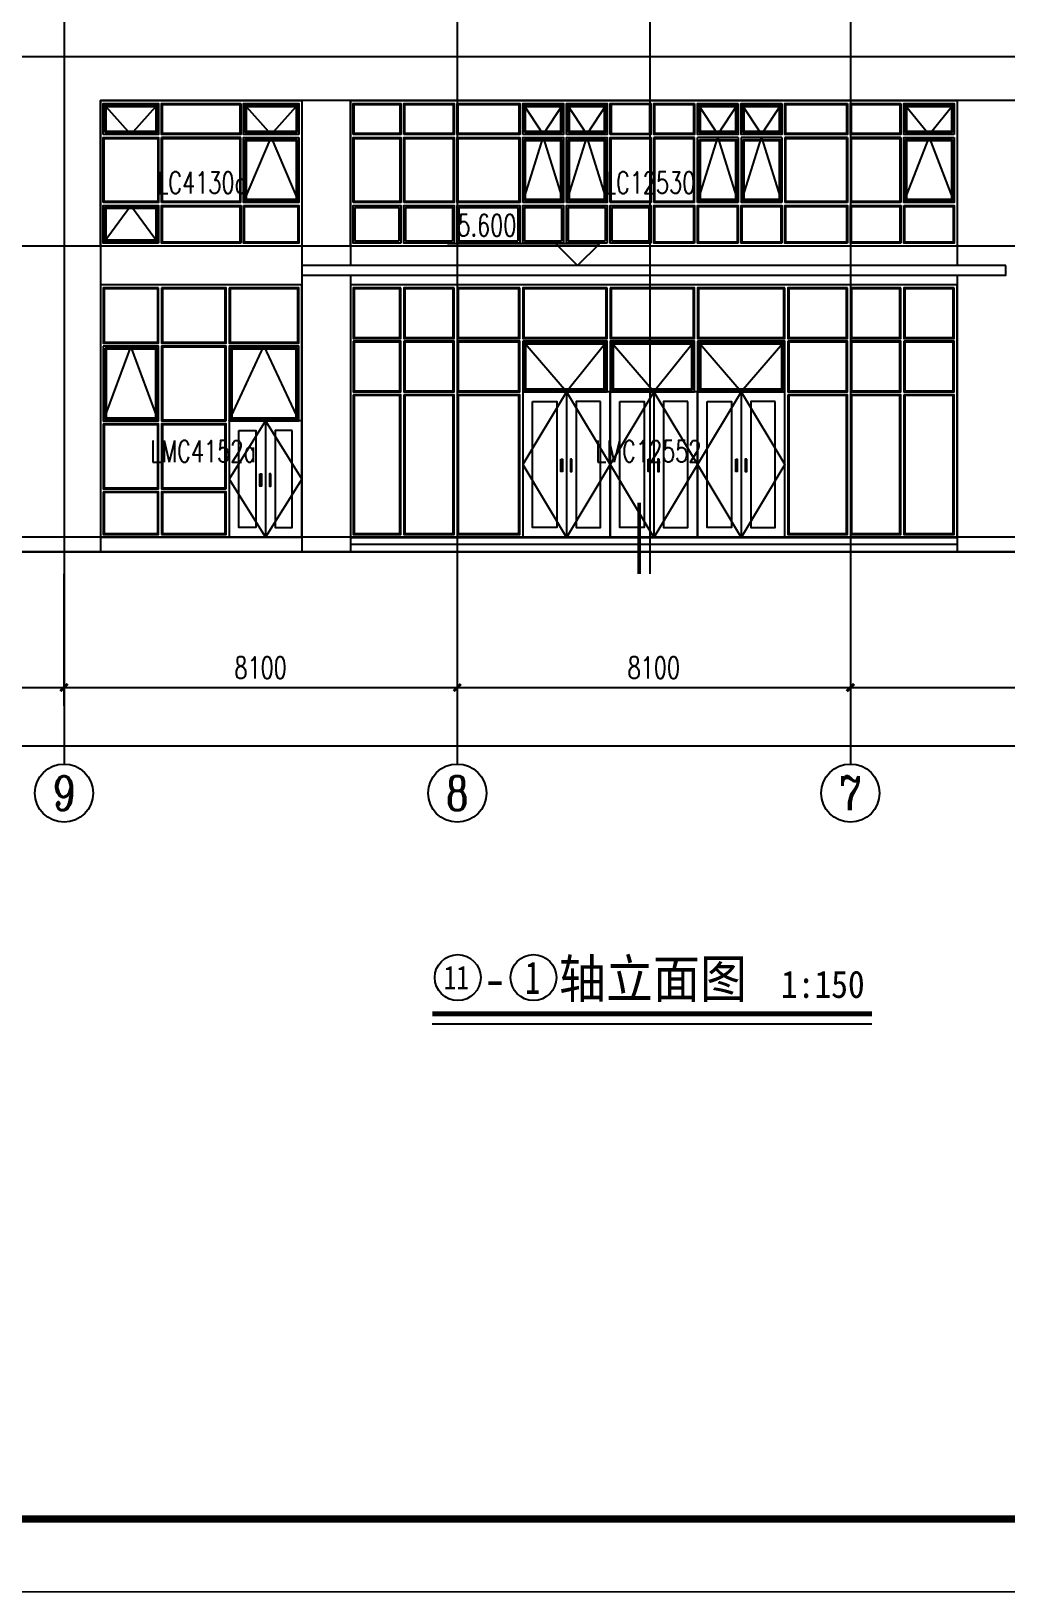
# Model space of a CAD drawing. Extents: x 1738711 to 2346805, y 1189731 to 2516152.
# Drawn here: x 2177697 to 2197772, y 1949090 to 1981268 of the extents above; entities that cross this region are included whole.
import ezdxf
from ezdxf.enums import TextEntityAlignment as Align

# ---------------------------------------------------------------- set-up
doc = ezdxf.new("R2010")
doc.units = 0
doc.header["$LTSCALE"] = 1000
doc.header["$MEASUREMENT"] = 0
doc.linetypes.add('复件 140224通州运河二期售楼部条件图_t3$0$X-ME SHAFT SH$0$X-B2$0$WATER_LINE', pattern=[0])
for name, color, linetype in [('2', 41, 'Continuous'), ('AXIS', 3, 'Continuous'), ('AXIS_TEXT', 7, 'Continuous'), ('DIM_ELEV', 3, 'Continuous'), ('DIM_IDEN', 3, 'Continuous'), ('DIM_SYMB', 3, 'Continuous'), ('DOTE', 1, 'Continuous'), ('PUB_TEXT', 7, 'Continuous'), ('TK', 4, 'Continuous'), ('WINDOW', 144, 'Continuous'), ('WINDOW_TEXT', 7, 'Continuous'), ('切线', 35, 'Continuous'), ('看线', 8, 'Continuous')]:
    doc.layers.add(name, color=color, linetype=linetype)
doc.styles.add('_TCH_AXIS', font='COMPLEX', dxfattribs={"bigfont": 'GBCBIG'})
doc.styles.add('_TCH_DIM', font='SIMPLEX', dxfattribs={"bigfont": 'GBCBIG'})
doc.styles.add('_TCH_DIM_T3', font='SIMPLEX', dxfattribs={"width": 0.705882, "bigfont": 'GBCBIG'})
doc.styles.add('_TCH_WINDOW', font='SIMPLEX', dxfattribs={"height": 3.5, "bigfont": 'GBCBIG'})
doc.styles.add('COMPLEX', font='COMPLEX')
doc.styles.add('宋体', font='SIMSUN.TTF', dxfattribs={"width": 0.75})
doc.styles.add('黑体', font='simhei_0.ttf', dxfattribs={"width": 0.9})
doc.dimstyles.new('_TCH_ARCH&&150', dxfattribs={"dimtxt": 446.25, "dimasz": 150, "dimexe": 375, "dimexo": 450, "dimgap": 189.375, "dimtad": 1, "dimdec": 0, "dimzin": 0, "dimdsep": 46, "dimtxsty": '_TCH_DIM_T3', "dimblk": 'ARCHTICK', "dimcen": 0.09, "dimclrt": 7, "dimazin": 2, "dimtfac": 1, "dimtdec": 0, "dimtix": 1, "dimtmove": 2, "dimatfit": 3, "dimfxl": 1, "dimtolj": 1, "dimtzin": 0, "dimarcsym": 0})

# ---------------------------------------------------------------- blocks, each defined once
blk = doc.blocks.new('i567dijkrtjtrj')
at = {"layer": 'WINDOW', "linetype": '复件 140224通州运河二期售楼部条件图_t3$0$X-ME SHAFT SH$0$X-B2$0$WATER_LINE'}
for p, q in [((1932092, 1280259), (1932092, 1281599)), ((1933722, 1281599), (1932092, 1281599)), ((1933722, 1280259), (1933722, 1281599)), ((1933722, 1280259), (1932092, 1280259))]:
    blk.add_line(p, q, dxfattribs=at)
at = {"layer": 'WINDOW', "color": 4, "linetype": '复件 140224通州运河二期售楼部条件图_t3$0$X-ME SHAFT SH$0$X-B2$0$WATER_LINE'}
blk.add_lwpolyline([(1934982, 1279359), (1930832, 1279359), (1930832, 1282359), (1934982, 1282359)], close=True, dxfattribs=at)
at = {"layer": 'WINDOW', "linetype": '复件 140224通州运河二期售楼部条件图_t3$0$X-ME SHAFT SH$0$X-B2$0$WATER_LINE'}
for points in [[(1930892, 1281659), (1930892, 1282299), (1932032, 1282299), (1932032, 1281659), (1930892, 1281659)], [(1933722, 1282299), (1933722, 1281659), (1932092, 1281659), (1932092, 1282299), (1933722, 1282299)], [(1934922, 1281659), (1933782, 1281659), (1933782, 1282299), (1934922, 1282299), (1934922, 1281659)], [(1930892, 1280259), (1930892, 1281599), (1932032, 1281599), (1932032, 1280259), (1930892, 1280259)], [(1934922, 1281599), (1934922, 1280259), (1933782, 1280259), (1933782, 1281599), (1934922, 1281599)], [(1932032, 1279419), (1930892, 1279419), (1930892, 1280199), (1932032, 1280199), (1932032, 1279419)], [(1933722, 1279419), (1932092, 1279419), (1932092, 1280199), (1933722, 1280199), (1933722, 1279419)], [(1933782, 1280199), (1934922, 1280199), (1934922, 1279419), (1933782, 1279419), (1933782, 1280199)]]:
    blk.add_lwpolyline(points, dxfattribs=at)
for points in [[(1933702, 1282279), (1933702, 1281679), (1932112, 1281679), (1932112, 1282279)], [(1930932, 1281699), (1930932, 1282259), (1931992, 1282259), (1931992, 1281699)], [(1930952, 1281719), (1930952, 1282239), (1931972, 1282239), (1931972, 1281719)], [(1934882, 1281699), (1933822, 1281699), (1933822, 1282259), (1934882, 1282259)], [(1934862, 1281719), (1933842, 1281719), (1933842, 1282239), (1934862, 1282239)], [(1930912, 1280279), (1930912, 1281579), (1932012, 1281579), (1932012, 1280279)], [(1932112, 1281579), (1933702, 1281579), (1933702, 1280279), (1932112, 1280279)], [(1934882, 1281559), (1934882, 1280299), (1933822, 1280299), (1933822, 1281559)], [(1934862, 1281539), (1934862, 1280319), (1933842, 1280319), (1933842, 1281539)], [(1931992, 1279459), (1930932, 1279459), (1930932, 1280159), (1931992, 1280159)], [(1931972, 1279479), (1930952, 1279479), (1930952, 1280139), (1931972, 1280139)], [(1933702, 1279439), (1932112, 1279439), (1932112, 1280179), (1933702, 1280179)], [(1933802, 1280179), (1934902, 1280179), (1934902, 1279439), (1933802, 1279439)]]:
    blk.add_lwpolyline(points, close=True, dxfattribs=at)
at = {"layer": '看线'}
for points in [[(1930892, 1282299), (1931462, 1281659), (1932032, 1282299)], [(1933782, 1282299), (1934352, 1281659), (1934922, 1282299)], [(1933782, 1280259), (1934352, 1281599), (1934922, 1280259)], [(1930892, 1279419), (1931462, 1280199), (1932032, 1279419)]]:
    blk.add_lwpolyline(points, dxfattribs=at)
blk = doc.blocks.new('hearherhre')
at = {"layer": 'WINDOW', "linetype": '复件 140224通州运河二期售楼部条件图_t3$0$X-ME SHAFT SH$0$X-B2$0$WATER_LINE'}
for p, q in [((1968101, 1319330), (1968101, 1320670)), ((1968941, 1320670), (1968101, 1320670)), ((1968941, 1319330), (1968941, 1320670)), ((1969841, 1320670), (1969001, 1320670)), ((1969001, 1319330), (1969001, 1320670)), ((1969841, 1320670), (1969841, 1319330)), ((1970741, 1320670), (1969901, 1320670)), ((1969901, 1320670), (1969901, 1319330)), ((1970741, 1320670), (1970741, 1319330)), ((1972091, 1320670), (1970801, 1320670)), ((1970801, 1320670), (1970801, 1319330)), ((1972091, 1320670), (1972091, 1319330)), ((1973191, 1320670), (1972151, 1320670)), ((1972151, 1320670), (1972151, 1319330)), ((1973191, 1320670), (1973191, 1319330)), ((1968941, 1319330), (1968101, 1319330)), ((1969841, 1319330), (1969001, 1319330)), ((1970741, 1319330), (1969901, 1319330)), ((1972091, 1319330), (1970801, 1319330)), ((1973191, 1319330), (1972151, 1319330))]:
    blk.add_line(p, q, dxfattribs=at)
at = {"layer": 'WINDOW', "color": 4, "linetype": '复件 140224通州运河二期售楼部条件图_t3$0$X-ME SHAFT SH$0$X-B2$0$WATER_LINE'}
blk.add_lwpolyline([(1974351, 1318430), (1961851, 1318430), (1961851, 1321430), (1974351, 1321430)], close=True, dxfattribs=at)
at = {"layer": 'WINDOW', "linetype": '复件 140224通州运河二期售楼部条件图_t3$0$X-ME SHAFT SH$0$X-B2$0$WATER_LINE'}
for points in [[(1961911, 1320730), (1961911, 1321370), (1962891, 1321370), (1962891, 1320730), (1961911, 1320730)], [(1962951, 1320730), (1962951, 1321370), (1963991, 1321370), (1963991, 1320730), (1962951, 1320730)], [(1964051, 1320730), (1964051, 1321370), (1965341, 1321370), (1965341, 1320730), (1964051, 1320730)], [(1965401, 1320730), (1965401, 1321370), (1966241, 1321370), (1966241, 1320730), (1965401, 1320730)], [(1966301, 1320730), (1966301, 1321370), (1967141, 1321370), (1967141, 1320730), (1966301, 1320730)], [(1967201, 1320730), (1967201, 1321370), (1968041, 1321370), (1968041, 1320730), (1967201, 1320730)], [(1968941, 1321370), (1968941, 1320730), (1968101, 1320730), (1968101, 1321370), (1968941, 1321370)], [(1969841, 1321370), (1969841, 1320730), (1969001, 1320730), (1969001, 1321370), (1969841, 1321370)], [(1970741, 1321370), (1970741, 1320730), (1969901, 1320730), (1969901, 1321370), (1970741, 1321370)], [(1972091, 1321370), (1972091, 1320730), (1970801, 1320730), (1970801, 1321370), (1972091, 1321370)], [(1973191, 1321370), (1973191, 1320730), (1972151, 1320730), (1972151, 1321370), (1973191, 1321370)], [(1974291, 1320730), (1973251, 1320730), (1973251, 1321370), (1974291, 1321370), (1974291, 1320730)], [(1961911, 1319330), (1961911, 1320670), (1962891, 1320670), (1962891, 1319330), (1961911, 1319330)], [(1962951, 1319330), (1962951, 1320670), (1963991, 1320670), (1963991, 1319330), (1962951, 1319330)], [(1964051, 1319330), (1964051, 1320670), (1965341, 1320670), (1965341, 1319330), (1964051, 1319330)], [(1965401, 1319330), (1965401, 1320670), (1966241, 1320670), (1966241, 1319330), (1965401, 1319330)], [(1966301, 1319330), (1966301, 1320670), (1967141, 1320670), (1967141, 1319330), (1966301, 1319330)], [(1967201, 1319330), (1967201, 1320670), (1968041, 1320670), (1968041, 1319330), (1967201, 1319330)], [(1974291, 1320670), (1974291, 1319330), (1973251, 1319330), (1973251, 1320670), (1974291, 1320670)], [(1962891, 1318490), (1961911, 1318490), (1961911, 1319270), (1962891, 1319270), (1962891, 1318490)], [(1963991, 1318490), (1962951, 1318490), (1962951, 1319270), (1963991, 1319270), (1963991, 1318490)], [(1965341, 1318490), (1964051, 1318490), (1964051, 1319270), (1965341, 1319270), (1965341, 1318490)], [(1966241, 1318490), (1965401, 1318490), (1965401, 1319270), (1966241, 1319270), (1966241, 1318490)], [(1967141, 1318490), (1966301, 1318490), (1966301, 1319270), (1967141, 1319270), (1967141, 1318490)], [(1968041, 1318490), (1967201, 1318490), (1967201, 1319270), (1968041, 1319270), (1968041, 1318490)], [(1968941, 1318490), (1968101, 1318490), (1968101, 1319270), (1968941, 1319270), (1968941, 1318490)], [(1969841, 1318490), (1969001, 1318490), (1969001, 1319270), (1969841, 1319270), (1969841, 1318490)], [(1970741, 1318490), (1969901, 1318490), (1969901, 1319270), (1970741, 1319270), (1970741, 1318490)], [(1972091, 1318490), (1970801, 1318490), (1970801, 1319270), (1972091, 1319270), (1972091, 1318490)], [(1973191, 1318490), (1972151, 1318490), (1972151, 1319270), (1973191, 1319270), (1973191, 1318490)], [(1973251, 1319270), (1974291, 1319270), (1974291, 1318490), (1973251, 1318490), (1973251, 1319270)]]:
    blk.add_lwpolyline(points, dxfattribs=at)
for points in [[(1961931, 1320750), (1961931, 1321350), (1962871, 1321350), (1962871, 1320750)], [(1962971, 1320750), (1962971, 1321350), (1963971, 1321350), (1963971, 1320750)], [(1964071, 1320750), (1964071, 1321350), (1965321, 1321350), (1965321, 1320750)], [(1965441, 1320770), (1965441, 1321330), (1966201, 1321330), (1966201, 1320770)], [(1965461, 1320790), (1965461, 1321310), (1966181, 1321310), (1966181, 1320790)], [(1966341, 1320770), (1966341, 1321330), (1967101, 1321330), (1967101, 1320770)], [(1966361, 1320790), (1966361, 1321310), (1967081, 1321310), (1967081, 1320790)], [(1967221, 1320750), (1968021, 1320750), (1968021, 1321350), (1967221, 1321350)], [(1968121, 1321350), (1968921, 1321350), (1968921, 1320750), (1968121, 1320750)], [(1969801, 1321330), (1969801, 1320770), (1969041, 1320770), (1969041, 1321330)], [(1969781, 1321310), (1969781, 1320790), (1969061, 1320790), (1969061, 1321310)], [(1970701, 1321330), (1970701, 1320770), (1969941, 1320770), (1969941, 1321330)], [(1970681, 1321310), (1970681, 1320790), (1969961, 1320790), (1969961, 1321310)], [(1972071, 1321350), (1972071, 1320750), (1970821, 1320750), (1970821, 1321350)], [(1973171, 1321350), (1973171, 1320750), (1972171, 1320750), (1972171, 1321350)], [(1974251, 1320770), (1973291, 1320770), (1973291, 1321330), (1974251, 1321330)], [(1974231, 1320790), (1973311, 1320790), (1973311, 1321310), (1974231, 1321310)], [(1961931, 1319350), (1961931, 1320650), (1962871, 1320650), (1962871, 1319350)], [(1962971, 1319350), (1962971, 1320650), (1963971, 1320650), (1963971, 1319350)], [(1964071, 1319350), (1964071, 1320650), (1965321, 1320650), (1965321, 1319350)], [(1965441, 1319370), (1965441, 1320630), (1966201, 1320630), (1966201, 1319370)], [(1965461, 1319390), (1965461, 1320610), (1966181, 1320610), (1966181, 1319390)], [(1966341, 1319370), (1966341, 1320630), (1967101, 1320630), (1967101, 1319370)], [(1966361, 1319390), (1966361, 1320610), (1967081, 1320610), (1967081, 1319390)], [(1968021, 1319350), (1967221, 1319350), (1967221, 1320650), (1968021, 1320650)], [(1968121, 1320650), (1968921, 1320650), (1968921, 1319350), (1968121, 1319350)], [(1969041, 1320630), (1969801, 1320630), (1969801, 1319370), (1969041, 1319370)], [(1969061, 1320610), (1969781, 1320610), (1969781, 1319390), (1969061, 1319390)], [(1969941, 1320630), (1970701, 1320630), (1970701, 1319370), (1969941, 1319370)], [(1969961, 1320610), (1970681, 1320610), (1970681, 1319390), (1969961, 1319390)], [(1970821, 1320650), (1972071, 1320650), (1972071, 1319350), (1970821, 1319350)], [(1972171, 1320650), (1973171, 1320650), (1973171, 1319350), (1972171, 1319350)], [(1974251, 1320630), (1974251, 1319370), (1973291, 1319370), (1973291, 1320630)], [(1974231, 1320610), (1974231, 1319390), (1973311, 1319390), (1973311, 1320610)], [(1962851, 1318530), (1961951, 1318530), (1961951, 1319230), (1962851, 1319230)], [(1963951, 1318530), (1962991, 1318530), (1962991, 1319230), (1963951, 1319230)], [(1965301, 1318530), (1964091, 1318530), (1964091, 1319230), (1965301, 1319230)], [(1966201, 1318530), (1965441, 1318530), (1965441, 1319230), (1966201, 1319230)], [(1967101, 1318530), (1966341, 1318530), (1966341, 1319230), (1967101, 1319230)], [(1968001, 1318530), (1967241, 1318530), (1967241, 1319230), (1968001, 1319230)], [(1968921, 1318510), (1968121, 1318510), (1968121, 1319250), (1968921, 1319250)], [(1969821, 1318510), (1969021, 1318510), (1969021, 1319250), (1969821, 1319250)], [(1970721, 1318510), (1969921, 1318510), (1969921, 1319250), (1970721, 1319250)], [(1972071, 1318510), (1970821, 1318510), (1970821, 1319250), (1972071, 1319250)], [(1973171, 1318510), (1972171, 1318510), (1972171, 1319250), (1973171, 1319250)], [(1973271, 1319250), (1974271, 1319250), (1974271, 1318510), (1973271, 1318510)]]:
    blk.add_lwpolyline(points, close=True, dxfattribs=at)
at = {"layer": '看线'}
for points in [[(1965401, 1321370), (1965821, 1320730), (1966241, 1321370)], [(1966301, 1321370), (1966721, 1320730), (1967141, 1321370)], [(1969001, 1321370), (1969421, 1320730), (1969841, 1321370)], [(1969901, 1321370), (1970321, 1320730), (1970741, 1321370)], [(1973251, 1321370), (1973771, 1320730), (1974291, 1321370)], [(1965401, 1319330), (1965821, 1320670), (1966241, 1319330)], [(1966301, 1319330), (1966721, 1320670), (1967141, 1319330)], [(1969001, 1319330), (1969421, 1320670), (1969841, 1319330)], [(1969901, 1319330), (1970321, 1320670), (1970741, 1319330)], [(1973251, 1319330), (1973771, 1320670), (1974291, 1319330)]]:
    blk.add_lwpolyline(points, dxfattribs=at)
blk = doc.blocks.new('h5rhreherhe')
at = {"layer": 'WINDOW', "linetype": '复件 140224通州运河二期售楼部条件图_t3$0$X-ME SHAFT SH$0$X-B2$0$WATER_LINE'}
for p, q in [((2045361, 1317288), (2045361, 1314288)), ((2047161, 1317288), (2047161, 1314288)), ((2048961, 1317288), (2048961, 1314288))]:
    blk.add_line(p, q, dxfattribs=at)
at = {"layer": 'WINDOW', "color": 4, "linetype": '复件 140224通州运河二期售楼部条件图_t3$0$X-ME SHAFT SH$0$X-B2$0$WATER_LINE'}
blk.add_lwpolyline([(2053411, 1319488), (2040911, 1319488), (2040911, 1314288), (2053411, 1314288)], close=True, dxfattribs=at)
at = {"layer": 'WINDOW', "linetype": '复件 140224通州运河二期售楼部条件图_t3$0$X-ME SHAFT SH$0$X-B2$0$WATER_LINE'}
for points in [[(2041951, 1319428), (2040971, 1319428), (2040971, 1318388), (2041951, 1318388), (2041951, 1319428)], [(2043051, 1319428), (2042011, 1319428), (2042011, 1318388), (2043051, 1318388), (2043051, 1319428)], [(2044401, 1319428), (2043111, 1319428), (2043111, 1318388), (2044401, 1318388), (2044401, 1319428)], [(2046201, 1319428), (2044461, 1319428), (2044461, 1318388), (2046201, 1318388), (2046201, 1319428)], [(2046261, 1319428), (2046261, 1318388), (2048001, 1318388), (2048001, 1319428), (2046261, 1319428)], [(2049861, 1319428), (2048061, 1319428), (2048061, 1318388), (2049861, 1318388), (2049861, 1319428)], [(2051151, 1319428), (2049921, 1319428), (2049921, 1318388), (2051151, 1318388), (2051151, 1319428)], [(2052251, 1319428), (2051211, 1319428), (2051211, 1318388), (2052251, 1318388), (2052251, 1319428)], [(2053351, 1319428), (2052311, 1319428), (2052311, 1318388), (2053351, 1318388), (2053351, 1319428)], [(2040971, 1318328), (2040971, 1317288), (2041951, 1317288), (2041951, 1318328), (2040971, 1318328)], [(2042011, 1318328), (2042011, 1317288), (2043051, 1317288), (2043051, 1318328), (2042011, 1318328)], [(2043111, 1318328), (2043111, 1317288), (2044401, 1317288), (2044401, 1318328), (2043111, 1318328)], [(2044461, 1318328), (2044461, 1317288), (2046201, 1317288), (2046201, 1318328), (2044461, 1318328)], [(2048001, 1317288), (2048001, 1318328), (2046261, 1318328), (2046261, 1317288), (2048001, 1317288)], [(2048061, 1318328), (2048061, 1317288), (2049861, 1317288), (2049861, 1318328), (2048061, 1318328)], [(2049921, 1318328), (2049921, 1317288), (2051151, 1317288), (2051151, 1318328), (2049921, 1318328)], [(2051211, 1318328), (2051211, 1317288), (2052251, 1317288), (2052251, 1318328), (2051211, 1318328)], [(2052311, 1318328), (2052311, 1317288), (2053351, 1317288), (2053351, 1318328), (2052311, 1318328)], [(2040971, 1317228), (2040971, 1314348), (2041951, 1314348), (2041951, 1317228), (2040971, 1317228)], [(2042011, 1317228), (2042011, 1314348), (2043051, 1314348), (2043051, 1317228), (2042011, 1317228)], [(2043111, 1317228), (2043111, 1314348), (2044401, 1314348), (2044401, 1317228), (2043111, 1317228)], [(2049921, 1317228), (2049921, 1314348), (2051151, 1314348), (2051151, 1317228), (2049921, 1317228)], [(2051211, 1317228), (2051211, 1314348), (2052251, 1314348), (2052251, 1317228), (2051211, 1317228)], [(2052311, 1317228), (2052311, 1314348), (2053351, 1314348), (2053351, 1317228), (2052311, 1317228)]]:
    blk.add_lwpolyline(points, dxfattribs=at)
for points in [[(2041931, 1319408), (2040991, 1319408), (2040991, 1318408), (2041931, 1318408)], [(2043031, 1319408), (2042031, 1319408), (2042031, 1318408), (2043031, 1318408)], [(2044381, 1319408), (2043131, 1319408), (2043131, 1318408), (2044381, 1318408)], [(2046181, 1319408), (2044481, 1319408), (2044481, 1318408), (2046181, 1318408)], [(2046281, 1319408), (2046281, 1318408), (2047981, 1318408), (2047981, 1319408)], [(2049841, 1319408), (2048081, 1319408), (2048081, 1318408), (2049841, 1318408)], [(2051131, 1319408), (2049941, 1319408), (2049941, 1318408), (2051131, 1318408)], [(2052231, 1319408), (2051231, 1319408), (2051231, 1318408), (2052231, 1318408)], [(2053331, 1319408), (2052331, 1319408), (2052331, 1318408), (2053331, 1318408)], [(2040991, 1318308), (2040991, 1317308), (2041931, 1317308), (2041931, 1318308)], [(2042031, 1318308), (2042031, 1317308), (2043031, 1317308), (2043031, 1318308)], [(2043131, 1318308), (2043131, 1317308), (2044381, 1317308), (2044381, 1318308)], [(2044501, 1318288), (2044501, 1317328), (2046161, 1317328), (2046161, 1318288)], [(2044521, 1318268), (2044521, 1317348), (2046141, 1317348), (2046141, 1318268)], [(2047961, 1317328), (2047961, 1318288), (2046301, 1318288), (2046301, 1317328)], [(2047941, 1317348), (2047941, 1318268), (2046321, 1318268), (2046321, 1317348)], [(2048101, 1318288), (2048101, 1317328), (2049821, 1317328), (2049821, 1318288)], [(2048121, 1318268), (2048121, 1317348), (2049801, 1317348), (2049801, 1318268)], [(2049941, 1318308), (2049941, 1317308), (2051131, 1317308), (2051131, 1318308)], [(2051231, 1318308), (2051231, 1317308), (2052231, 1317308), (2052231, 1318308)], [(2052331, 1318308), (2052331, 1317308), (2053331, 1317308), (2053331, 1318308)], [(2040991, 1317208), (2040991, 1314368), (2041931, 1314368), (2041931, 1317208)], [(2042031, 1317208), (2042031, 1314368), (2043031, 1314368), (2043031, 1317208)], [(2043131, 1317208), (2043131, 1314368), (2044381, 1314368), (2044381, 1317208)], [(2044461, 1314288), (2046261, 1314288), (2046261, 1317288), (2044461, 1317288)], [(2044661, 1317088), (2045161, 1317088), (2045161, 1314488), (2044661, 1314488)], [(2046061, 1317088), (2045561, 1317088), (2045561, 1314488), (2046061, 1314488)], [(2046261, 1314288), (2048061, 1314288), (2048061, 1317288), (2046261, 1317288)], [(2046461, 1317088), (2046961, 1317088), (2046961, 1314488), (2046461, 1314488)], [(2047861, 1317088), (2047361, 1317088), (2047361, 1314488), (2047861, 1314488)], [(2048061, 1314288), (2049861, 1314288), (2049861, 1317288), (2048061, 1317288)], [(2048261, 1317088), (2048761, 1317088), (2048761, 1314488), (2048261, 1314488)], [(2049661, 1317088), (2049161, 1317088), (2049161, 1314488), (2049661, 1314488)], [(2049941, 1317208), (2049941, 1314368), (2051131, 1314368), (2051131, 1317208)], [(2051231, 1317208), (2051231, 1314368), (2052231, 1314368), (2052231, 1317208)], [(2052331, 1317208), (2052331, 1314368), (2053331, 1314368), (2053331, 1317208)]]:
    blk.add_lwpolyline(points, close=True, dxfattribs=at)
at = {"layer": '看线'}
for points in [[(2046201, 1318328), (2045361, 1317288), (2044461, 1318328)], [(2048001, 1318328), (2047161, 1317288), (2046261, 1318328)], [(2049861, 1318328), (2048961, 1317288), (2048061, 1318328)], [(2045361, 1317288), (2044461, 1315788), (2045361, 1314288)], [(2045361, 1317288), (2046261, 1315788), (2045361, 1314288)], [(2047161, 1317288), (2046261, 1315788), (2047161, 1314288)], [(2047161, 1317288), (2048061, 1315788), (2047161, 1314288)], [(2048961, 1317288), (2048061, 1315788), (2048961, 1314288)], [(2048961, 1317288), (2049861, 1315788), (2048961, 1314288)]]:
    blk.add_lwpolyline(points, dxfattribs=at)
for points in [[(2045248, 1315899), (2045280, 1315899), (2045280, 1315642), (2045248, 1315642)], [(2045474, 1315899), (2045442, 1315899), (2045442, 1315642), (2045474, 1315642)], [(2047048, 1315899), (2047080, 1315899), (2047080, 1315642), (2047048, 1315642)], [(2047274, 1315899), (2047242, 1315899), (2047242, 1315642), (2047274, 1315642)], [(2048848, 1315899), (2048880, 1315899), (2048880, 1315642), (2048848, 1315642)], [(2049074, 1315899), (2049042, 1315899), (2049042, 1315642), (2049074, 1315642)]]:
    blk.add_lwpolyline(points, close=True, dxfattribs=at)
blk = doc.blocks.new('jtrashjearzhreh')
at = {"layer": 'WINDOW', "linetype": '复件 140224通州运河二期售楼部条件图_t3$0$X-ME SHAFT SH$0$X-B2$0$WATER_LINE'}
blk.add_line((2009228, 1278740), (2009228, 1276340), dxfattribs=at)
at = {"layer": 'WINDOW', "color": 4, "linetype": '复件 140224通州运河二期售楼部条件图_t3$0$X-ME SHAFT SH$0$X-B2$0$WATER_LINE'}
blk.add_lwpolyline([(2009978, 1281540), (2005828, 1281540), (2005828, 1276340), (2009978, 1276340)], close=True, dxfattribs=at)
at = {"layer": 'WINDOW', "linetype": '复件 140224通州运河二期售楼部条件图_t3$0$X-ME SHAFT SH$0$X-B2$0$WATER_LINE'}
for points in [[(2007028, 1281480), (2005888, 1281480), (2005888, 1280340), (2007028, 1280340), (2007028, 1281480)], [(2007088, 1281480), (2007088, 1280340), (2008418, 1280340), (2008418, 1281480), (2007088, 1281480)], [(2008478, 1281480), (2008478, 1280340), (2009918, 1280340), (2009918, 1281480), (2008478, 1281480)], [(2005888, 1280280), (2005888, 1278740), (2007028, 1278740), (2007028, 1280280), (2005888, 1280280)], [(2008418, 1278740), (2008418, 1280280), (2007088, 1280280), (2007088, 1278740), (2008418, 1278740)], [(2009918, 1278740), (2009918, 1280280), (2008478, 1280280), (2008478, 1278740), (2009918, 1278740)], [(2005888, 1278680), (2005888, 1277340), (2007028, 1277340), (2007028, 1278680), (2005888, 1278680)], [(2008418, 1277340), (2008418, 1278680), (2007088, 1278680), (2007088, 1277340), (2008418, 1277340)], [(2005888, 1277280), (2005888, 1276400), (2007028, 1276400), (2007028, 1277280), (2005888, 1277280)], [(2007088, 1276400), (2008418, 1276400), (2008418, 1277280), (2007088, 1277280), (2007088, 1276400)]]:
    blk.add_lwpolyline(points, dxfattribs=at)
for points in [[(2007008, 1281460), (2005908, 1281460), (2005908, 1280360), (2007008, 1280360)], [(2007108, 1281460), (2007108, 1280360), (2008398, 1280360), (2008398, 1281460)], [(2008498, 1281460), (2008498, 1280360), (2009898, 1280360), (2009898, 1281460)], [(2005928, 1280240), (2005928, 1278780), (2006988, 1278780), (2006988, 1280240)], [(2005948, 1280220), (2005948, 1278800), (2006968, 1278800), (2006968, 1280220)], [(2008398, 1278760), (2008398, 1280260), (2007108, 1280260), (2007108, 1278760)], [(2009878, 1278780), (2009878, 1280240), (2008518, 1280240), (2008518, 1278780)], [(2009858, 1278800), (2009858, 1280220), (2008538, 1280220), (2008538, 1278800)], [(2008478, 1276340), (2009978, 1276340), (2009978, 1278740), (2008478, 1278740)], [(2005908, 1278660), (2005908, 1277360), (2007008, 1277360), (2007008, 1278660)], [(2008398, 1277360), (2008398, 1278660), (2007108, 1278660), (2007108, 1277360)], [(2008678, 1278540), (2009028, 1278540), (2009028, 1276540), (2008678, 1276540)], [(2009778, 1278540), (2009428, 1278540), (2009428, 1276540), (2009778, 1276540)], [(2005908, 1277260), (2005908, 1276420), (2007008, 1276420), (2007008, 1277260)], [(2007108, 1276420), (2008398, 1276420), (2008398, 1277260), (2007108, 1277260)]]:
    blk.add_lwpolyline(points, close=True, dxfattribs=at)
at = {"layer": '看线'}
for points in [[(2007028, 1278740), (2006458, 1280280), (2005888, 1278740)], [(2008478, 1278740), (2009198, 1280280), (2009918, 1278740)], [(2009228, 1278740), (2008478, 1277540), (2009228, 1276340)], [(2009228, 1278740), (2009978, 1277540), (2009228, 1276340)]]:
    blk.add_lwpolyline(points, dxfattribs=at)
for points in [[(2009115, 1277651), (2009147, 1277651), (2009147, 1277394), (2009115, 1277394)], [(2009341, 1277651), (2009310, 1277651), (2009310, 1277394), (2009341, 1277394)]]:
    blk.add_lwpolyline(points, close=True, dxfattribs=at)
blk = doc.blocks.new('hjashrtahreahe')
at = {"layer": 'TK', "color": 7, "const_width": 25}
blk.add_lwpolyline([(0, 59400), (84100, 59400), (84100, 0), (0, 0)], close=True, dxfattribs=at)
at = {"layer": 'TK', "color": 3, "const_width": 100}
blk.add_lwpolyline([(2500, 1000), (2500, 58400), (83100, 58400), (83100, 1000)], close=True, dxfattribs=at)
at = {"layer": 'TK', "style": '宋体', "width": 0.75}
for tag, height, p in [('项目负责人', 350, (6003, 57089)), ('专业负责人', 350, (6003, 56224)), ('设计人', 350, (6003, 55419)), ('版号1', 250, (77304, 22193)), ('时间1', 250, (82405, 22193)), ('版号2', 250, (77304, 21593)), ('时间2', 250, (82405, 21593)), ('版号3', 250, (77304, 20993)), ('时间3', 250, (82405, 20993)), ('建筑会签', 0.0001, (78978, 2403)), ('电气会签', 0.0001, (82128, 2403)), ('结构会签', 0.0001, (78978, 1803)), ('暖通会签', 0.0001, (82128, 1803)), ('给排水会签', 0.0001, (78978, 1250)), ('智能化会签', 0.0001, (82128, 1250))]:
    blk.add_attdef(tag, text='', height=height, dxfattribs=at).set_placement(p, align=Align.CENTER)
for tag, p in [('合作设计单位', (80816, 48986)), ('版号说明1', (79854, 22318)), ('版号说明2', (79854, 21718)), ('版号说明3', (79854, 21118)), ('浙江绿储科技有限公司', (80545, 16036)), ('百兆瓦级集中式熔盐储能关键', (80545, 14953)), ('设备研发及制造基地项目', (80545, 14603)), ('1#研发楼', (80545, 13636)), ('图名', (80545, 12436)), ('工程编号', (78978, 11461)), ('子项编号', (82128, 11461)), ('建筑', (78978, 10711)), ('图号', (82128, 10711)), ('施工图', (78978, 9961)), ('2023.03', (82128, 9961)), ('审定', (79353, 8461)), ('审核', (79353, 7711)), ('工程负责', (79353, 6961)), ('专业负责', (79353, 6211)), ('设计', (79353, 5461)), ('制图', (79353, 4711)), ('校对', (79353, 3961))]:
    blk.add_attdef(tag, text='', height=250, dxfattribs=at).set_placement(p, align=Align.MIDDLE_CENTER)
blk = doc.blocks.new('_ArchTick')
at = {"color": 0, "linetype": 'ByBlock', "const_width": 0.4}
blk.add_lwpolyline([(-0.5, -0.5), (0.5, 0.5)], dxfattribs=at)
blk = doc.blocks.new('*D3557')
at = {"layer": 'AXIS', "color": 0, "lineweight": -2, "transparency": 16777216}
for p, q in [((2194572, 1970089), (2194572, 1967368)), ((2202672, 1970089), (2202672, 1967368)), ((2194572, 1967743), (2202672, 1967743))]:
    blk.add_line(p, q, dxfattribs=at)
at = {"layer": 'Defpoints', "color": 0, "transparency": 16777216}
for p in [(2194572, 1970539), (2202672, 1970539), (2202672, 1967743)]:
    blk.add_point(p, dxfattribs=at)
at = {"layer": 'AXIS', "color": 0, "lineweight": -2, "transparency": 16777216, "xscale": 150, "yscale": 150, "zscale": 150, "rotation": 180}
blk.add_blockref('_ArchTick', (2194572, 1967743), dxfattribs=at)
at = {"layer": 'AXIS', "color": 0, "lineweight": -2, "transparency": 16777216, "xscale": 150, "yscale": 150, "zscale": 150}
blk.add_blockref('_ArchTick', (2202672, 1967743), dxfattribs=at)
at = {"layer": 'AXIS', "color": 7, "transparency": 16777216, "insert": (2198622, 1968155), "char_height": 446.2, "attachment_point": 5, "style": '_TCH_DIM_T3'}
blk.add_mtext('\\A1;8100', dxfattribs=at)
blk = doc.blocks.new('*D3558')
at = {"layer": 'AXIS', "color": 0, "lineweight": -2, "transparency": 16777216}
for p, q in [((2186472, 1970089), (2186472, 1967368)), ((2194572, 1970089), (2194572, 1967368)), ((2186472, 1967743), (2194572, 1967743))]:
    blk.add_line(p, q, dxfattribs=at)
at = {"layer": 'Defpoints', "color": 0, "transparency": 16777216}
for p in [(2186472, 1970539), (2194572, 1970539), (2194572, 1967743)]:
    blk.add_point(p, dxfattribs=at)
at = {"layer": 'AXIS', "color": 0, "lineweight": -2, "transparency": 16777216, "xscale": 150, "yscale": 150, "zscale": 150, "rotation": 180}
blk.add_blockref('_ArchTick', (2186472, 1967743), dxfattribs=at)
at = {"layer": 'AXIS', "color": 0, "lineweight": -2, "transparency": 16777216, "xscale": 150, "yscale": 150, "zscale": 150}
blk.add_blockref('_ArchTick', (2194572, 1967743), dxfattribs=at)
at = {"layer": 'AXIS', "color": 7, "transparency": 16777216, "insert": (2190522, 1968155), "char_height": 446.2, "attachment_point": 5, "style": '_TCH_DIM_T3'}
blk.add_mtext('\\A1;8100', dxfattribs=at)
blk = doc.blocks.new('*D3559')
at = {"layer": 'AXIS', "color": 0, "lineweight": -2, "transparency": 16777216}
for p, q in [((2178372, 1970089), (2178372, 1967368)), ((2186472, 1970089), (2186472, 1967368)), ((2178372, 1967743), (2186472, 1967743))]:
    blk.add_line(p, q, dxfattribs=at)
at = {"layer": 'Defpoints', "color": 0, "transparency": 16777216}
for p in [(2178372, 1970539), (2186472, 1970539), (2186472, 1967743)]:
    blk.add_point(p, dxfattribs=at)
at = {"layer": 'AXIS', "color": 0, "lineweight": -2, "transparency": 16777216, "xscale": 150, "yscale": 150, "zscale": 150, "rotation": 180}
blk.add_blockref('_ArchTick', (2178372, 1967743), dxfattribs=at)
at = {"layer": 'AXIS', "color": 0, "lineweight": -2, "transparency": 16777216, "xscale": 150, "yscale": 150, "zscale": 150}
blk.add_blockref('_ArchTick', (2186472, 1967743), dxfattribs=at)
at = {"layer": 'AXIS', "color": 7, "transparency": 16777216, "insert": (2182422, 1968155), "char_height": 446.2, "attachment_point": 5, "style": '_TCH_DIM_T3'}
blk.add_mtext('\\A1;8100', dxfattribs=at)
blk = doc.blocks.new('*D3560')
at = {"layer": 'AXIS', "color": 0, "lineweight": -2, "transparency": 16777216}
for p, q in [((2170272, 1970089), (2170272, 1967368)), ((2178372, 1970089), (2178372, 1967368)), ((2170272, 1967743), (2178372, 1967743))]:
    blk.add_line(p, q, dxfattribs=at)
at = {"layer": 'Defpoints', "color": 0, "transparency": 16777216}
for p in [(2170272, 1970539), (2178372, 1970539), (2178372, 1967743)]:
    blk.add_point(p, dxfattribs=at)
at = {"layer": 'AXIS', "color": 0, "lineweight": -2, "transparency": 16777216, "xscale": 150, "yscale": 150, "zscale": 150, "rotation": 180}
blk.add_blockref('_ArchTick', (2170272, 1967743), dxfattribs=at)
at = {"layer": 'AXIS', "color": 0, "lineweight": -2, "transparency": 16777216, "xscale": 150, "yscale": 150, "zscale": 150}
blk.add_blockref('_ArchTick', (2178372, 1967743), dxfattribs=at)
at = {"layer": 'AXIS', "color": 7, "transparency": 16777216, "insert": (2174322, 1968155), "char_height": 446.2, "attachment_point": 5, "style": '_TCH_DIM_T3'}
blk.add_mtext('\\A1;8100', dxfattribs=at)
blk = doc.blocks.new('*D3562')
at = {"layer": 'AXIS', "color": 0, "lineweight": -2, "transparency": 16777216}
for p, q in [((2162172, 1970089), (2162172, 1966168)), ((2239572, 1970089), (2239572, 1966168)), ((2162172, 1966543), (2239572, 1966543))]:
    blk.add_line(p, q, dxfattribs=at)
at = {"layer": 'Defpoints', "color": 0, "transparency": 16777216}
for p in [(2162172, 1970539), (2239572, 1970539), (2239572, 1966543)]:
    blk.add_point(p, dxfattribs=at)
at = {"layer": 'AXIS', "color": 0, "lineweight": -2, "transparency": 16777216, "xscale": 150, "yscale": 150, "zscale": 150, "rotation": 180}
blk.add_blockref('_ArchTick', (2162172, 1966543), dxfattribs=at)
at = {"layer": 'AXIS', "color": 0, "lineweight": -2, "transparency": 16777216, "xscale": 150, "yscale": 150, "zscale": 150}
blk.add_blockref('_ArchTick', (2239572, 1966543), dxfattribs=at)
at = {"layer": 'AXIS', "color": 7, "transparency": 16777216, "insert": (2200872, 1966955), "char_height": 446.2, "attachment_point": 5, "style": '_TCH_DIM_T3'}
blk.add_mtext('\\A1;77400', dxfattribs=at)
blk = doc.blocks.new('_AXISO')
blk.add_circle((0, 0), 0.5)
at = {"layer": 'AXIS_TEXT', "style": 'COMPLEX', "width": 1.041667}
blk.add_attdef('A', text='', height=0.56, dxfattribs=at).set_placement((-0.25, -0.28), (0.25, -0.28), align=Align.FIT)

msp = doc.modelspace()

# ---------------------------------------------------------------- linework, layer by layer
at = {"layer": '2'}
for p, q in [((2179122.3, 1979839.1), (2179122.3, 1970539.1)), ((2201922.3, 1979839.1), (2179122.3, 1979839.1)), ((2183272.3, 1979839.1), (2183272.3, 1970539.1)), ((2184272.3, 1979839.1), (2184272.3, 1976439.1)), ((2196772.3, 1979839.1), (2196772.3, 1976439.1)), ((2183272.3, 1976839.1), (2179122.3, 1976839.1)), ((2186172.3, 1976839.1), (2184272.3, 1976839.1)), ((2196772.3, 1976839.1), (2186772.3, 1976839.1)), ((2183272.3, 1976039.1), (2179122.3, 1976039.1)), ((2184272.3, 1976239.1), (2184272.3, 1970539.1)), ((2194272.3, 1976039.1), (2184272.3, 1976039.1)), ((2196772.3, 1976239.1), (2196772.3, 1970539.1)), ((2196772.3, 1970839.1), (2184272.3, 1970839.1)), ((2196772.3, 1970689.1), (2184272.3, 1970689.1))]:
    msp.add_line(p, q, dxfattribs=at)
at = {"layer": 'AXIS'}
for p, q in [((2178372.3, 1970232.9), (2178372.3, 1966168)), ((2186472.3, 1970232.9), (2186472.3, 1966168)), ((2194572.3, 1970232.9), (2194572.3, 1966168))]:
    msp.add_line(p, q, dxfattribs=at)
at = {"layer": 'DIM_ELEV'}
for p, q in [((2189401, 1976889.1), (2186269, 1976889.1)), ((2188951, 1976439.1), (2188501, 1976889.1)), ((2188951, 1976439.1), (2189401, 1976889.1)), ((2190001, 1976439.1), (2188501, 1976439.1))]:
    msp.add_line(p, q, dxfattribs=at)
at = {"layer": 'DIM_IDEN'}
msp.add_line((2190447.6, 1970085.3), (2190447.6, 2022740.6), dxfattribs=at)
at = {"layer": 'DIM_IDEN', "const_width": 75}
msp.add_lwpolyline([(2190222.6, 1970085.3), (2190222.6, 1971555.3)], dxfattribs=at)
at = {"layer": 'DIM_SYMB', "const_width": 105}
msp.add_lwpolyline([(2185958.2, 1961022.4), (2195015.1, 1961022.4)], dxfattribs=at)
at = {"layer": 'DIM_SYMB'}
msp.add_lwpolyline([(2185958.2, 1960812.4), (2195015.1, 1960812.4)], dxfattribs=at)
at = {"layer": 'DOTE'}
for p, q in [((2178372.3, 2018839.1), (2178372.3, 1968178.7)), ((2186472.3, 2018839.1), (2186472.3, 1968178.7)), ((2194572.3, 2018839.1), (2194572.3, 1968178.7)), ((2244168, 1980739.1), (2158035.7, 1980739.1)), ((2244168, 1976839.1), (2158035.7, 1976839.1)), ((2244168, 1970839.1), (2158035.7, 1970839.1)), ((2244168, 1970539.1), (2158035.7, 1970539.1))]:
    msp.add_line(p, q, dxfattribs=at)
at = {"layer": 'PUB_TEXT', "color": 7}
for centre in [(2186483.2, 1961767.6), (2188043.6, 1961767.6)]:
    msp.add_circle(centre, 472.5, dxfattribs=at)
at = {"layer": 'WINDOW', "color": 4, "linetype": '复件 140224通州运河二期售楼部条件图_t3$0$X-ME SHAFT SH$0$X-B2$0$WATER_LINE'}
msp.add_lwpolyline([(2197772.3, 1976439.1), (2183272.3, 1976439.1), (2183272.3, 1976239.1), (2197772.3, 1976239.1)], close=True, dxfattribs=at)
at = {"layer": '切线', "const_width": 50}
msp.add_lwpolyline([(2158035.7, 1970539.1), (2244168, 1970539.1)], dxfattribs=at)

# ---------------------------------------------------------------- block references
at = {"xscale": 1.5, "yscale": 1.5, "zscale": 1.5}
msp.add_blockref('hjashrtahreahe', (2137913.5, 1949109.1), dxfattribs=at)
for name, p in [('i567dijkrtjtrj', (248290, 697480.3)), ('hearherhre', (222421.2, 658408.7)), ('jtrashjearzhreh', (173294, 694499.5)), ('h5rhreherhe', (143361.2, 656550.7))]:
    msp.add_blockref(name, p)
at = {"layer": 'AXIS'}
ref = msp.add_blockref('_AXISO', (2178372.3, 1965568), dxfattribs=dict(at, xscale=1200, yscale=1200, zscale=1200))
ref.add_attrib('A', '9', dxfattribs={"layer": 'AXIS_TEXT', "ltscale": 0.5, "height": 698.9, "style": '_TCH_AXIS'}).set_placement((2178139.3, 1965218.5), (2178605.2, 1965218.5), align=Align.FIT)
ref = msp.add_blockref('_AXISO', (2186472.3, 1965568), dxfattribs=dict(at, xscale=1200, yscale=1200, zscale=1200))
ref.add_attrib('A', '8', dxfattribs={"layer": 'AXIS_TEXT', "ltscale": 0.5, "height": 698.9, "style": '_TCH_AXIS'}).set_placement((2186239.3, 1965218.5), (2186705.2, 1965218.5), align=Align.FIT)
ref = msp.add_blockref('_AXISO', (2194572.3, 1965568), dxfattribs=dict(at, xscale=1200, yscale=1200, zscale=1200))
ref.add_attrib('A', '7', dxfattribs={"layer": 'AXIS_TEXT', "ltscale": 0.5, "height": 698.9, "style": '_TCH_AXIS'}).set_placement((2194339.3, 1965218.5), (2194805.2, 1965218.5), align=Align.FIT)

# ---------------------------------------------------------------- texts
at = {"layer": 'PUB_TEXT', "color": 7}
for s, height, style, width, p in [('5.600', 446.25, '_TCH_DIM', 0.705882, (2186476, 1977046.6)), ('轴立面图', 788.61, '黑体', 0.9, (2188568.6, 1961347.6)), ('1:150', 563.29, '黑体', 0.9, (2193142, 1961347.6)), ('-', 788.6, '黑体', 0.9, (2187008.2, 1961347.6))]:
    msp.add_text(s, height=height, dxfattribs=dict(at, style=style, width=width)).set_placement(p)
at = {"layer": 'PUB_TEXT', "color": 7, "style": '黑体'}
for s, height, width, p, p2 in [('11', 486.9, 0.825886, (2186194, 1961524.1), (2186714.5, 1961524.1)), ('1', 671.3, 0.720376, (2187869.7, 1961431.9), (2188182.7, 1961431.9))]:
    msp.add_text(s, height=height, dxfattribs=dict(at, width=width)).set_placement(p, p2, align=Align.FIT)
at = {"layer": 'WINDOW_TEXT', "style": '_TCH_WINDOW', "width": 0.705882}
for s, p in [('LC4130a', (2180291.7, 1977924.4)), ('LC12530', (2189514.7, 1977924.4)), ('LMC4152a', (2180150.3, 1972389.8)), ('LMC12552', (2189315.9, 1972389.8))]:
    msp.add_text(s, height=446.25, rotation=0, dxfattribs=at).set_placement(p)

# ---------------------------------------------------------------- dimensions: what is measured, and where the dimension line sits
at = {"layer": 'AXIS'}
for p1, p2, distance, picture, middle in [((2162172.3, 1970539.1), (2239572.3, 1970539.1), -3996.1, '*D3562', (2200872.3, 1966955.5)), ((2170272.3, 1970539.1), (2178372.3, 1970539.1), -2796.1, '*D3560', (2174322.3, 1968155.5)), ((2178372.3, 1970539.1), (2186472.3, 1970539.1), -2796.1, '*D3559', (2182422.3, 1968155.5)), ((2186472.3, 1970539.1), (2194572.3, 1970539.1), -2796.1, '*D3558', (2190522.3, 1968155.5)), ((2194572.3, 1970539.1), (2202672.3, 1970539.1), -2796.1, '*D3557', (2198622.3, 1968155.5))]:
    dim = msp.add_aligned_dim(p1=p1, p2=p2, distance=distance, dimstyle='_TCH_ARCH&&150', dxfattribs=at)
    dim.commit()
    dim.dimension.update_dxf_attribs({"geometry": picture, "text_midpoint": middle})

doc.saveas('drawing.dxf')
